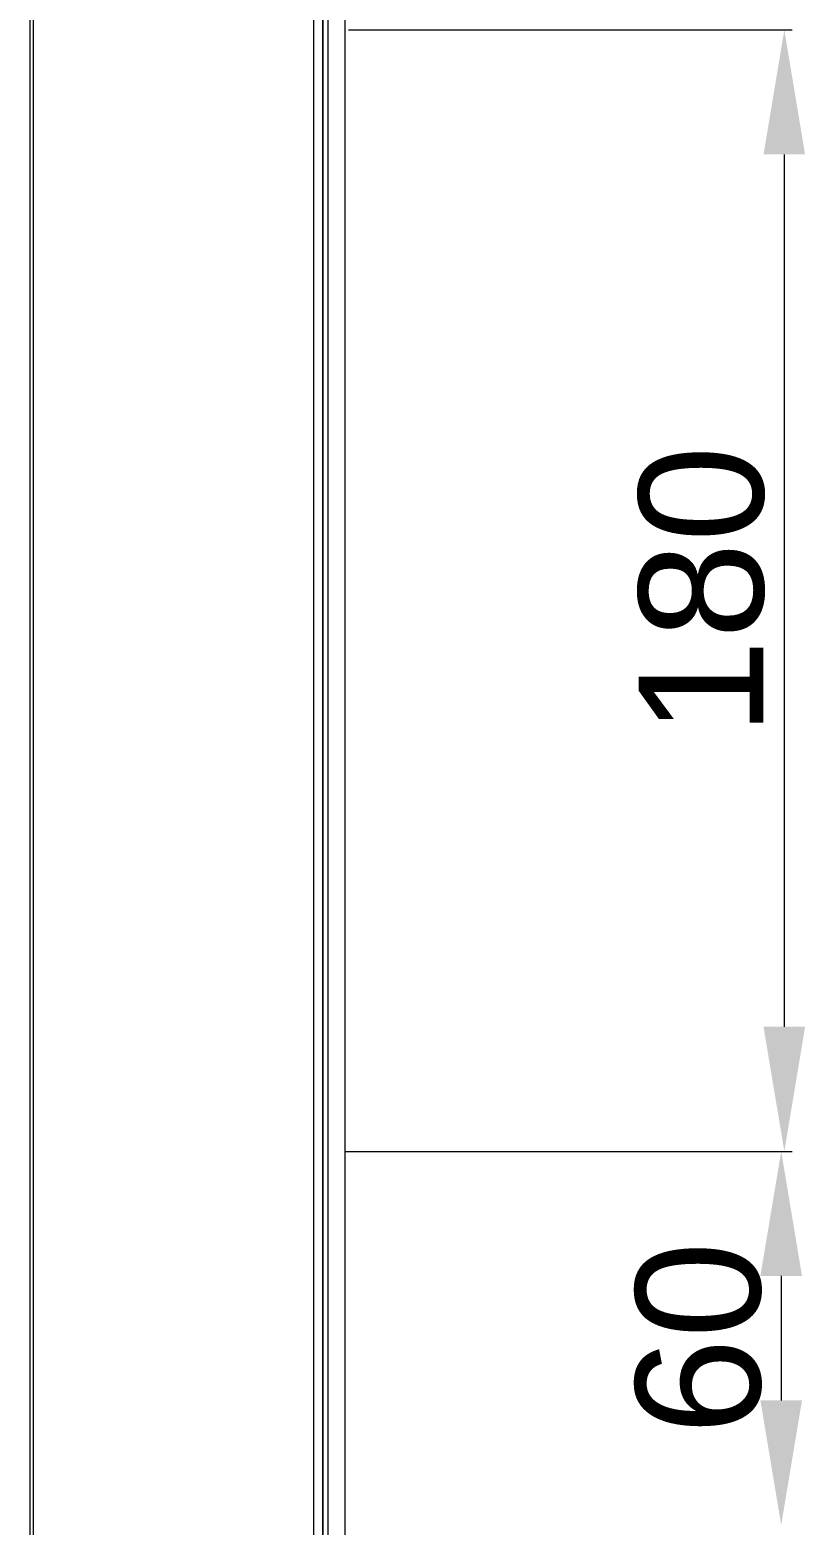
# Model space of a CAD drawing. Header units: millimetres. Extents: x 4137 to 6698, y 1400 to 3585.
# Drawn here: x 6573.4 to 6697.8, y 2640.8 to 2880.8 of the extents above; entities that cross this region are included whole.
import ezdxf

# ---------------------------------------------------------------- set-up
doc = ezdxf.new("R2010")
doc.units = ezdxf.units.MM
for name, color, linetype in [('000-PI-ORMAR', 2, 'Continuous'), ('000-PI_TEXT', 7, 'Continuous'), ('002-PI-Kabelska kanalica', 150, 'Continuous')]:
    doc.layers.add(name, color=color, linetype=linetype)
doc.styles.get("Standard").update_dxf_attribs({"font": 'arial.ttf'})

msp = doc.modelspace()

# ---------------------------------------------------------------- linework, layer by layer
at = {"layer": '000-PI-ORMAR', "color": 0, "linetype": 'ByBlock', "lineweight": 0}
for p, q in [((6618.95, 3457.78), (6618.95, 1473.28)), ((6620.45, 3457.78), (6620.45, 1473.28)), ((6620.46, 1473.28), (6620.46, 3457.78)), ((6621.23, 3437.28), (6621.23, 1486.28)), ((6623.95, 3437.28), (6623.95, 1486.28)), ((6573.95, 3405.78), (6573.95, 1515.78))]:
    msp.add_line(p, q, dxfattribs=at)
at = {"layer": '000-PI_TEXT', "color": 0, "linetype": 'ByBlock', "lineweight": 0, "ltscale": 0.25}
for p, q in [((6624.57, 2880.77), (6695.72, 2880.77)), ((6694.47, 2860.77), (6694.47, 2720.76)), ((6624.07, 2700.76), (6695.22, 2700.76)), ((6624.57, 2700.76), (6695.72, 2700.76)), ((6693.97, 2680.76), (6693.97, 2660.77))]:
    msp.add_line(p, q, dxfattribs=at)
at = {"layer": '000-PI_TEXT', "color": 0, "linetype": 'ByBlock', "ltscale": 0.25}
for points in [[(6691.13, 2860.77), (6697.8, 2860.77), (6694.47, 2880.77)], [(6691.13, 2720.76), (6697.8, 2720.76), (6694.47, 2700.76)], [(6690.63, 2680.76), (6697.3, 2680.76), (6693.97, 2700.76)], [(6690.63, 2660.77), (6697.3, 2660.77), (6693.97, 2640.77)]]:
    msp.add_solid(points, dxfattribs=at)
at = {"layer": '002-PI-Kabelska kanalica', "color": 0, "linetype": 'ByBlock', "lineweight": 0}
msp.add_line((6573.45, 3120.78), (6573.45, 1735.78), dxfattribs=at)

# ---------------------------------------------------------------- texts
at = {"layer": '000-PI_TEXT', "color": 0, "linetype": 'ByBlock', "lineweight": 0, "ltscale": 0.25, "char_height": 20, "attachment_point": 5, "rotation": 90}
for s, insert in [('180', (6681.25, 2790.76)), ('60', (6680.75, 2670.76))]:
    msp.add_mtext(s, dxfattribs=dict(at, insert=insert))

doc.saveas('drawing.dxf')
